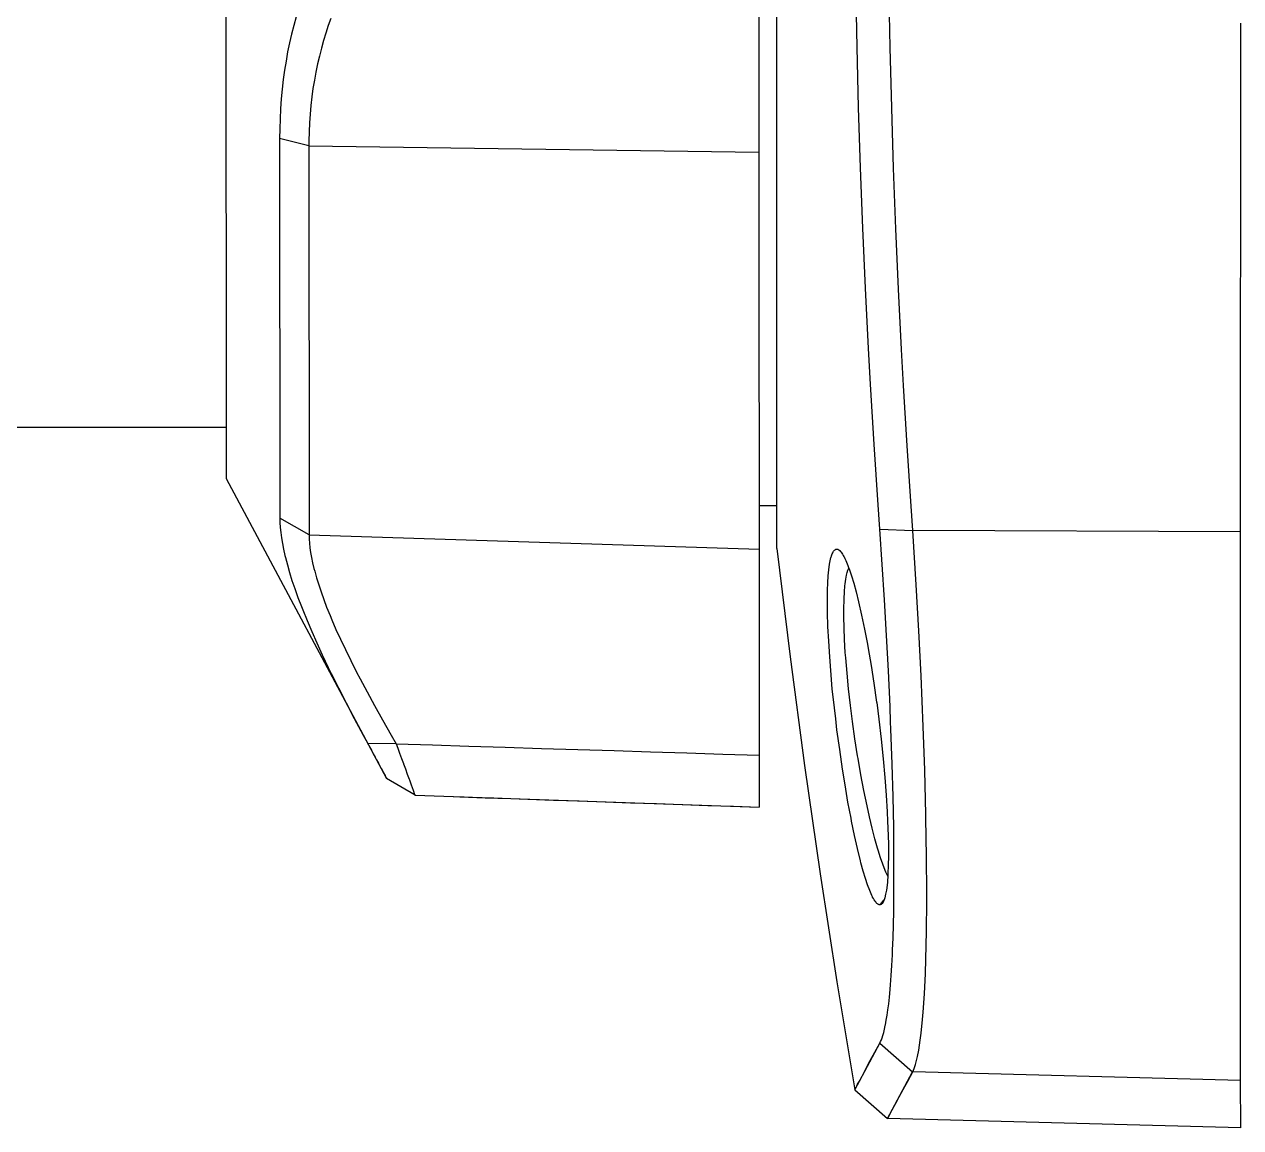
# Model space of a CAD drawing. Header units: millimetres. Extents: x -495897 to 1376592, y -28539 to 470976.
# Drawn here: x 206353 to 208655, y 217193 to 219281 of the extents above; entities that cross this region are included whole.
import ezdxf

# ---------------------------------------------------------------- set-up
doc = ezdxf.new("R2010")
doc.units = ezdxf.units.MM

msp = doc.modelspace()

# ---------------------------------------------------------------- linework, layer by layer
at = {"color": 0}
for p, q in [((206734.468, 219654.503), (206735.118, 218515.313)), ((207743.268, 219635.913), (207744.048, 217799.923)), ((207777.458, 218359.703), (207777.458, 219547.383)), ((207929.298, 219238.243), (207927.088, 219352.383)), ((207991.568, 219237.333), (207989.358, 219351.733)), ((206862.778, 219279.193), (206858.618, 219262.943)), ((206867.328, 219295.313), (206862.778, 219279.193)), ((206928.168, 219278.933), (206923.488, 219264.893)), ((206933.238, 219292.453), (206928.168, 219278.933)), ((208654.958, 218320.833), (208655.088, 219283.483)), ((206858.618, 219262.943), (206854.848, 219246.173)), ((206923.488, 219264.893), (206919.068, 219250.593)), ((206851.338, 219229.273), (206848.348, 219211.853)), ((206854.848, 219246.173), (206851.338, 219229.273)), ((206915.168, 219236.033), (206911.398, 219221.343)), ((206919.068, 219250.593), (206915.168, 219236.033)), ((207932.028, 219124.103), (207929.298, 219238.243)), ((207994.688, 219123.063), (207991.568, 219237.333)), ((206848.348, 219211.853), (206845.358, 219194.563)), ((206907.758, 219206.393), (206904.768, 219191.053)), ((206911.398, 219221.343), (206907.758, 219206.393)), ((206845.358, 219194.563), (206843.018, 219176.623)), ((206904.768, 219191.053), (206901.908, 219175.583)), ((206843.018, 219176.623), (206840.938, 219158.553)), ((206899.308, 219159.723), (206897.358, 219143.863)), ((206901.908, 219175.583), (206899.308, 219159.723)), ((206839.248, 219140.093), (206838.078, 219121.633)), ((206840.938, 219158.553), (206839.248, 219140.093)), ((206897.358, 219143.863), (206895.538, 219127.483)), ((206838.078, 219121.633), (206837.038, 219102.653)), ((206895.538, 219127.483), (206893.978, 219111.233)), ((207935.798, 219009.963), (207932.028, 219124.103)), ((207998.198, 219008.793), (207994.688, 219123.063)), ((206837.038, 219102.653), (206836.518, 219083.413)), ((206892.938, 219094.593), (206892.158, 219077.693)), ((206893.978, 219111.233), (206892.938, 219094.593)), ((206836.518, 219083.413), (206836.258, 219065.473)), ((206892.158, 219077.693), (206891.768, 219060.663)), ((206891.768, 219051.173), (206836.258, 219065.473)), ((206836.258, 219065.473), (206836.648, 218346.963)), ((206891.768, 219060.663), (206891.768, 219051.173)), ((206891.768, 219051.173), (207743.398, 219039.213)), ((206891.768, 219051.173), (206892.028, 218315.113)), ((207940.218, 218895.823), (207935.798, 219009.963)), ((208002.488, 218894.263), (207998.198, 219008.793)), ((207945.158, 218781.813), (207940.218, 218895.823)), ((208007.558, 218779.993), (208002.488, 218894.263)), ((207950.878, 218667.803), (207945.158, 218781.813)), ((208013.278, 218665.593), (208007.558, 218779.993)), ((207954.648, 218600.073), (207950.878, 218667.803)), ((208016.788, 218597.993), (208013.278, 218665.593)), ((207961.278, 218486.193), (207954.648, 218600.073)), ((208023.678, 218483.723), (208016.788, 218597.993)), ((206735.118, 218518.563), (206292.728, 218518.563)), ((206735.118, 218515.313), (206735.118, 218421.453)), ((207968.818, 218372.183), (207961.278, 218486.193)), ((208031.218, 218369.583), (208023.678, 218483.723)), ((206735.118, 218421.453), (207038.668, 217854.263)), ((207743.788, 218370.753), (207777.458, 218370.753)), ((207777.458, 218289.503), (207777.458, 218359.703)), ((207972.068, 218325.773), (207968.818, 218372.183)), ((208034.338, 218323.173), (208031.218, 218369.583)), ((206892.028, 218315.113), (206836.648, 218346.963)), ((206836.648, 218346.963), (206836.778, 218338.253)), ((206836.778, 218338.253), (206837.298, 218329.023)), ((206837.298, 218329.023), (206838.208, 218319.533)), ((206838.208, 218319.533), (206839.508, 218309.523)), ((206839.508, 218309.523), (206841.328, 218298.993)), ((206892.028, 218315.113), (207743.788, 218288.203)), ((206892.028, 218315.113), (206892.158, 218307.183)), ((207972.068, 218325.773), (208034.338, 218323.173)), ((207976.748, 218258.823), (207972.068, 218325.773)), ((208654.958, 218320.833), (208034.338, 218323.173)), ((208040.838, 218220.603), (208034.338, 218323.173)), ((208654.958, 217282.523), (208654.958, 218320.833)), ((206841.328, 218298.993), (206843.408, 218287.683)), ((206843.408, 218287.683), (206846.268, 218275.723)), ((206892.158, 218307.183), (206892.678, 218299.123)), ((206892.678, 218299.123), (206893.588, 218290.803)), ((206893.588, 218290.803), (206894.628, 218281.703)), ((207884.578, 218284.303), (207885.488, 218285.343)), ((207885.488, 218285.343), (207886.398, 218286.253)), ((207886.398, 218286.253), (207887.308, 218287.033)), ((207887.308, 218287.033), (207887.958, 218287.423)), ((207887.958, 218287.423), (207888.868, 218287.813)), ((207888.868, 218287.813), (207889.908, 218288.073)), ((207889.908, 218288.073), (207890.558, 218288.073)), ((207890.558, 218288.073), (207890.688, 218288.073)), ((207890.688, 218288.073), (207891.468, 218287.813)), ((207891.468, 218287.813), (207891.988, 218287.813)), ((207891.988, 218287.813), (207892.508, 218287.683)), ((207892.508, 218287.683), (207893.028, 218287.423)), ((207893.028, 218287.423), (207893.548, 218287.163)), ((207893.548, 218287.163), (207894.328, 218286.773)), ((207894.328, 218286.773), (207894.848, 218286.383)), ((207894.848, 218286.383), (207895.368, 218286.123)), ((207895.368, 218286.123), (207895.758, 218285.473)), ((207895.758, 218285.473), (207896.278, 218285.213)), ((207896.278, 218285.213), (207897.578, 218283.783)), ((206846.268, 218275.723), (206847.178, 218272.083)), ((206847.178, 218272.083), (206850.818, 218258.173)), ((206894.628, 218281.703), (206896.448, 218272.473)), ((206896.448, 218272.473), (206898.398, 218262.333)), ((206898.398, 218262.333), (206901.128, 218251.673)), ((207876.908, 218259.343), (207877.688, 218262.593)), ((207877.688, 218262.593), (207878.208, 218265.843)), ((207878.208, 218265.843), (207878.858, 218269.093)), ((207878.858, 218269.093), (207879.638, 218272.213)), ((207879.638, 218272.213), (207879.768, 218272.473)), ((207879.768, 218272.473), (207880.548, 218275.203)), ((207880.548, 218275.203), (207881.198, 218277.283)), ((207881.198, 218277.283), (207881.978, 218279.233)), ((207881.978, 218279.233), (207882.888, 218281.183)), ((207882.888, 218281.183), (207883.798, 218282.873)), ((207882.888, 218281.183), (207882.888, 218281.183)), ((207883.798, 218282.873), (207884.578, 218284.303)), ((207897.578, 218283.783), (207899.008, 218282.353)), ((207899.008, 218282.353), (207900.178, 218280.533)), ((207900.178, 218280.533), (207901.478, 218278.583)), ((207901.478, 218278.583), (207902.908, 218276.243)), ((207902.908, 218276.243), (207904.208, 218273.903)), ((207904.208, 218273.903), (207904.338, 218273.383)), ((207904.338, 218273.383), (207905.898, 218270.133)), ((207905.898, 218270.133), (207907.588, 218266.753)), ((207907.588, 218266.753), (207909.018, 218263.503)), ((207909.018, 218263.503), (207910.448, 218260.253)), ((206850.818, 218258.173), (206854.848, 218243.743)), ((206854.848, 218243.743), (206859.528, 218228.923)), ((206901.128, 218251.673), (206902.558, 218246.343)), ((206902.558, 218246.343), (206905.938, 218233.603)), ((207874.438, 218237.373), (207875.738, 218248.813)), ((207875.738, 218248.813), (207877.038, 218259.343)), ((207907.718, 218231.263), (207909.148, 218238.803)), ((207909.148, 218238.803), (207910.448, 218244.003)), ((207910.448, 218260.253), (207911.618, 218256.873)), ((207910.448, 218244.003), (207911.878, 218248.423)), ((207911.618, 218256.873), (207912.918, 218253.493)), ((207911.878, 218248.423), (207913.438, 218252.063)), ((207913.958, 218250.893), (207918.508, 218237.633)), ((207981.038, 218191.873), (207976.748, 218258.823)), ((206859.528, 218228.923), (206864.988, 218213.323)), ((206905.938, 218233.603), (206910.098, 218220.473)), ((206910.098, 218220.473), (206914.518, 218207.083)), ((207873.138, 218210.333), (207873.658, 218224.243)), ((207873.658, 218224.243), (207874.438, 218237.373)), ((207905.118, 218207.083), (207905.898, 218218.653)), ((207905.898, 218218.653), (207906.548, 218222.423)), ((207906.548, 218222.423), (207907.718, 218231.263)), ((207918.508, 218237.633), (207922.798, 218223.333)), ((207922.798, 218223.333), (207927.218, 218207.213)), ((208045.908, 218133.243), (208040.838, 218220.603)), ((206864.988, 218213.323), (206870.838, 218196.813)), ((206870.838, 218196.813), (206877.468, 218179.263)), ((206914.518, 218207.083), (206919.588, 218193.043)), ((206919.588, 218193.043), (206925.178, 218178.223)), ((207873.008, 218189.533), (207873.138, 218210.333)), ((207904.338, 218193.823), (207905.118, 218207.083)), ((207904.338, 218192.133), (207904.338, 218193.823)), ((207927.218, 218207.213), (207931.898, 218188.363)), ((206877.468, 218179.263), (206879.938, 218173.023)), ((206879.938, 218173.023), (206887.998, 218153.133)), ((206925.178, 218178.223), (206931.548, 218162.493)), ((207873.138, 218167.043), (207873.008, 218189.533)), ((207903.948, 218175.883), (207904.338, 218192.133)), ((207903.948, 218160.153), (207903.948, 218175.883)), ((207931.898, 218188.363), (207932.028, 218188.103)), ((207932.028, 218188.103), (207937.618, 218163.143)), ((207984.808, 218124.663), (207981.038, 218191.873)), ((206887.998, 218153.133), (206896.838, 218132.333)), ((206931.548, 218162.493), (206934.928, 218154.433)), ((206934.928, 218154.433), (206942.858, 218136.233)), ((207873.918, 218142.733), (207873.138, 218167.043)), ((207904.468, 218139.223), (207903.948, 218160.153)), ((207937.618, 218163.143), (207943.208, 218136.883)), ((206896.838, 218132.333), (206906.328, 218110.883)), ((206942.858, 218136.233), (206951.438, 218117.513)), ((207874.048, 218141.563), (207873.918, 218142.733)), ((207875.348, 218113.873), (207874.048, 218141.563)), ((207905.378, 218116.733), (207904.468, 218139.223)), ((207943.208, 218136.883), (207948.798, 218108.413)), ((207988.318, 218057.453), (207984.808, 218124.663)), ((208050.198, 218048.353), (208045.908, 218133.243)), ((206906.328, 218110.883), (206916.728, 218088.263)), ((206951.438, 218117.513), (206960.668, 218098.013)), ((207877.298, 218084.363), (207875.348, 218113.873)), ((207906.808, 218092.423), (207905.378, 218116.733)), ((207948.798, 218108.413), (207950.228, 218100.223)), ((206916.728, 218088.263), (206928.168, 218064.083)), ((206960.668, 218098.013), (206970.808, 218077.213)), ((207879.248, 218058.493), (207877.298, 218084.363)), ((207907.588, 218082.153), (207906.808, 218092.423)), ((207910.058, 218053.423), (207907.588, 218082.153)), ((207950.228, 218100.223), (207955.558, 218067.983)), ((206928.168, 218064.083), (206933.758, 218052.773)), ((206970.808, 218077.213), (206981.988, 218055.373)), ((206981.988, 218055.373), (206988.358, 218042.763)), ((207882.238, 218023.653), (207879.248, 218058.493)), ((207955.558, 218067.983), (207960.888, 218034.183)), ((207991.438, 217990.503), (207988.318, 218057.453)), ((206933.758, 218052.773), (206947.408, 218025.473)), ((206988.358, 218042.763), (207001.618, 218017.803)), ((207912.918, 218023.523), (207910.058, 218053.423)), ((207960.888, 218034.183), (207965.958, 217998.693)), ((208054.228, 217952.543), (208050.198, 218048.353)), ((206947.408, 218025.473), (206961.838, 217996.873)), ((207001.618, 218017.803), (207015.788, 217991.933)), ((207886.138, 217987.903), (207882.238, 218023.653)), ((207916.558, 217992.323), (207912.918, 218023.523)), ((206961.838, 217996.873), (206977.438, 217967.233)), ((207015.788, 217991.933), (207030.998, 217964.893)), ((207888.608, 217966.843), (207886.138, 217987.903)), ((207916.688, 217992.063), (207916.558, 217992.323)), ((207920.458, 217961.773), (207916.688, 217992.063)), ((207965.958, 217998.693), (207966.218, 217997.653)), ((207966.218, 217997.653), (207970.248, 217966.193)), ((207992.608, 217960.733), (207991.438, 217990.503)), ((206977.438, 217967.233), (206994.208, 217935.773)), ((207030.998, 217964.893), (207047.248, 217936.163)), ((207891.078, 217946.043), (207888.608, 217966.843)), ((207970.248, 217966.193), (207974.538, 217928.493)), ((207896.148, 217908.863), (207891.078, 217946.043)), ((207925.138, 217929.273), (207920.458, 217961.773)), ((207993.128, 217947.993), (207992.608, 217960.733)), ((207995.468, 217881.173), (207993.128, 217947.993)), ((208057.088, 217869.603), (208054.228, 217952.543)), ((206994.208, 217935.773), (207002.918, 217920.433)), ((207056.998, 217919.783), (207002.918, 217920.303)), ((207002.918, 217920.303), (207006.298, 217913.933)), ((207047.248, 217936.163), (207056.998, 217919.783)), ((207056.998, 217919.783), (207125.768, 217917.573)), ((207056.998, 217919.783), (207059.988, 217911.463)), ((207125.768, 217917.573), (207194.408, 217915.233)), ((207930.078, 217896.643), (207925.138, 217929.273)), ((207974.538, 217928.493), (207978.438, 217890.923)), ((207006.298, 217913.933), (207010.068, 217907.303)), ((207010.068, 217907.303), (207013.448, 217900.673)), ((207013.448, 217900.673), (207017.218, 217894.303)), ((207017.218, 217894.303), (207019.688, 217889.493)), ((207059.988, 217911.463), (207063.368, 217901.843)), ((207063.368, 217901.843), (207067.008, 217892.093)), ((207194.408, 217915.233), (207263.178, 217913.023)), ((207263.178, 217913.023), (207331.818, 217910.943)), ((207331.818, 217910.943), (207400.458, 217908.863)), ((207400.458, 217908.863), (207469.228, 217906.653)), ((207469.228, 217906.653), (207537.868, 217904.443)), ((207537.868, 217904.443), (207606.638, 217902.363)), ((207606.638, 217902.363), (207675.278, 217900.153)), ((207675.278, 217900.153), (207744.048, 217898.073)), ((207901.478, 217871.683), (207896.148, 217908.863)), ((207930.988, 217891.573), (207930.078, 217896.643)), ((207019.688, 217889.493), (207023.328, 217882.863)), ((207023.328, 217882.863), (207024.888, 217879.743)), ((207024.888, 217879.743), (207028.528, 217873.113)), ((207028.528, 217873.113), (207030.218, 217869.863)), ((207067.008, 217892.093), (207070.388, 217882.473)), ((207070.388, 217882.473), (207070.778, 217881.693)), ((207070.778, 217881.693), (207074.158, 217871.943)), ((207074.158, 217871.943), (207077.798, 217862.193)), ((207906.288, 217841.783), (207901.478, 217871.683)), ((207936.448, 217860.763), (207930.988, 217891.573)), ((207978.438, 217890.923), (207981.558, 217856.083)), ((207997.158, 217819.553), (207995.468, 217881.173)), ((207030.218, 217869.863), (207032.818, 217865.183)), ((207032.818, 217865.183), (207033.338, 217864.533)), ((207033.338, 217864.533), (207034.898, 217861.543)), ((207034.898, 217861.543), (207036.068, 217859.333)), ((207036.068, 217859.333), (207036.718, 217857.903)), ((207036.718, 217857.903), (207037.238, 217856.603)), ((207037.238, 217856.603), (207038.018, 217855.693)), ((207038.018, 217855.693), (207038.408, 217855.303)), ((207038.408, 217855.303), (207038.538, 217854.913)), ((207038.538, 217854.913), (207038.668, 217854.263)), ((207092.618, 217822.283), (207038.668, 217854.263)), ((207077.798, 217862.193), (207081.308, 217852.573)), ((207081.308, 217852.573), (207081.698, 217851.533)), ((207081.698, 217851.533), (207085.338, 217841.783)), ((207941.908, 217830.993), (207936.448, 217860.763)), ((207981.558, 217856.083), (207984.288, 217822.673)), ((208059.298, 217785.883), (208057.088, 217869.603)), ((207085.338, 217841.783), (207088.718, 217832.163)), ((207088.718, 217832.163), (207089.628, 217829.823)), ((207089.628, 217829.823), (207091.058, 217825.793)), ((207091.058, 217825.793), (207092.228, 217822.803)), ((207911.878, 217809.413), (207906.288, 217841.783)), ((207947.888, 217802.523), (207941.908, 217830.993)), ((207092.228, 217822.673), (207092.228, 217822.673)), ((207092.228, 217822.673), (207092.488, 217822.673)), ((207092.488, 217822.673), (207092.488, 217822.673)), ((207092.488, 217822.673), (207092.488, 217822.673)), ((207092.488, 217822.673), (207092.488, 217822.413)), ((207092.488, 217822.413), (207092.488, 217822.413)), ((207092.488, 217822.413), (207092.488, 217822.413)), ((207092.488, 217822.413), (207092.488, 217822.413)), ((207092.488, 217822.413), (207092.488, 217822.283)), ((207092.488, 217822.283), (207092.488, 217822.283)), ((207092.488, 217822.283), (207092.618, 217822.283)), ((207092.618, 217822.283), (207164.638, 217819.683)), ((207092.618, 217822.283), (207744.048, 217799.663)), ((207164.638, 217819.683), (207177.508, 217819.163)), ((207177.508, 217819.163), (207185.438, 217819.033)), ((207185.438, 217819.033), (207193.498, 217818.643)), ((207193.498, 217818.643), (207201.428, 217818.513)), ((207201.428, 217818.513), (207209.488, 217818.123)), ((207209.488, 217818.123), (207217.288, 217817.993)), ((207217.288, 217817.993), (207225.348, 217817.603)), ((207225.348, 217817.603), (207233.278, 217817.343)), ((207233.278, 217817.343), (207241.338, 217817.083)), ((207241.338, 217817.083), (207249.268, 217816.953)), ((207249.268, 217816.953), (207257.328, 217816.563)), ((207257.328, 217816.563), (207305.818, 217814.873)), ((207305.818, 217814.873), (207354.568, 217813.183)), ((207354.568, 217813.183), (207403.318, 217811.493)), ((207403.318, 217811.493), (207452.068, 217809.933)), ((207452.068, 217809.933), (207500.558, 217808.113)), ((207500.558, 217808.113), (207549.308, 217806.553)), ((207549.308, 217806.553), (207597.928, 217804.863)), ((207597.928, 217804.863), (207646.678, 217803.043)), ((207646.678, 217803.043), (207695.298, 217801.483)), ((207695.298, 217801.483), (207744.048, 217799.923)), ((207917.598, 217778.733), (207911.878, 217809.413)), ((207952.568, 217781.463), (207947.888, 217802.523)), ((207984.288, 217822.673), (207986.238, 217790.563)), ((207998.458, 217761.573), (207997.158, 217819.553)), ((207744.048, 217799.923), (207744.048, 217799.663)), ((207918.638, 217773.143), (207917.598, 217778.733)), ((207957.508, 217759.753), (207952.568, 217781.463)), ((207986.238, 217790.563), (207986.888, 217773.143)), ((208059.428, 217779.773), (208059.298, 217785.883)), ((208060.728, 217705.803), (208059.428, 217779.773)), ((207924.228, 217746.103), (207918.638, 217773.143)), ((207962.708, 217739.993), (207957.508, 217759.753)), ((207986.888, 217773.143), (207987.928, 217746.103)), ((207998.848, 217706.713), (207998.458, 217761.573)), ((207929.948, 217721.273), (207924.228, 217746.103)), ((207967.908, 217721.793), (207962.708, 217739.993)), ((207987.928, 217746.103), (207988.318, 217728.813)), ((207935.538, 217697.873), (207929.948, 217721.273)), ((207968.948, 217718.153), (207967.908, 217721.793)), ((207973.498, 217703.983), (207968.948, 217718.153)), ((207988.318, 217728.813), (207988.318, 217706.713)), ((207936.448, 217694.493), (207935.538, 217697.873)), ((207940.868, 217678.373), (207936.448, 217694.493)), ((207977.788, 217691.503), (207973.498, 217703.983)), ((207980.258, 217685.003), (207977.788, 217691.503)), ((207988.188, 217690.203), (207987.408, 217673.433)), ((207988.318, 217706.713), (207988.188, 217690.203)), ((207998.848, 217654.453), (207998.848, 217706.713)), ((208061.118, 217637.683), (208060.728, 217705.803)), ((207945.028, 217664.723), (207940.868, 217678.373)), ((207948.928, 217652.763), (207945.028, 217664.723)), ((207983.638, 217676.553), (207980.258, 217685.003)), ((207987.278, 217669.273), (207983.638, 217676.553)), ((207987.278, 217670.703), (207986.368, 217657.963)), ((207987.408, 217673.433), (207987.278, 217670.703)), ((207953.088, 217641.713), (207948.928, 217652.763)), ((207954.388, 217638.593), (207953.088, 217641.713)), ((207984.548, 217642.753), (207983.118, 217635.083)), ((207985.198, 217646.913), (207984.548, 217642.753)), ((207986.368, 217657.963), (207985.198, 217646.913)), ((207998.848, 217651.723), (207998.848, 217654.453)), ((207955.558, 217635.603), (207954.388, 217638.593)), ((207956.988, 217632.483), (207955.558, 217635.603)), ((207958.418, 217629.753), (207956.988, 217632.483)), ((207958.418, 217629.493), (207958.418, 217629.753)), ((207960.108, 217626.763), (207958.418, 217629.493)), ((207961.668, 217624.163), (207960.108, 217626.763)), ((207963.228, 217621.563), (207961.668, 217624.163)), ((207964.398, 217620.263), (207963.228, 217621.563)), ((207965.438, 217618.703), (207964.398, 217620.263)), ((207966.478, 217617.663), (207965.438, 217618.703)), ((207967.648, 217616.753), (207966.478, 217617.663)), ((207972.978, 217616.103), (207973.888, 217616.883)), ((207973.888, 217616.883), (207974.538, 217618.053)), ((207974.538, 217618.053), (207975.448, 217618.963)), ((207975.448, 217618.963), (207976.098, 217620.003)), ((207976.098, 217617.143), (207975.838, 217616.753)), ((207976.098, 217620.003), (207977.138, 217620.913)), ((207976.488, 217617.533), (207976.098, 217617.143)), ((207978.178, 217619.873), (207976.488, 217617.533)), ((207977.138, 217620.913), (207977.788, 217621.953)), ((207977.788, 217621.953), (207978.698, 217622.863)), ((207979.608, 217622.733), (207978.178, 217619.873)), ((207978.698, 217622.863), (207979.608, 217623.903)), ((207980.778, 217626.243), (207979.608, 217622.733)), ((207979.608, 217623.903), (207980.258, 217624.813)), ((207981.428, 217628.063), (207980.778, 217626.243)), ((207983.118, 217635.083), (207981.428, 217628.063)), ((207998.458, 217604.403), (207998.718, 217632.483)), ((208060.598, 217564.493), (208061.118, 217622.213)), ((208061.118, 217622.213), (208061.118, 217637.683)), ((207968.428, 217616.103), (207967.648, 217616.753)), ((207969.338, 217615.583), (207968.428, 217616.103)), ((207970.248, 217615.193), (207969.338, 217615.583)), ((207971.158, 217614.933), (207970.248, 217615.193)), ((207972.068, 217614.933), (207971.158, 217614.933)), ((207972.068, 217614.933), (207972.978, 217616.103)), ((207972.588, 217614.933), (207972.068, 217614.933)), ((207973.108, 217615.193), (207972.588, 217614.933)), ((207973.628, 217615.323), (207973.108, 217615.193)), ((207974.148, 217615.583), (207973.628, 217615.323)), ((207974.538, 217615.713), (207974.148, 217615.583)), ((207975.058, 217616.103), (207974.538, 217615.713)), ((207975.448, 217616.493), (207975.058, 217616.103)), ((207975.838, 217616.753), (207975.448, 217616.493)), ((207975.448, 217616.493), (207975.448, 217616.493)), ((207997.808, 217576.843), (207998.458, 217602.973)), ((207998.458, 217602.973), (207998.458, 217604.403)), ((207997.158, 217552.273), (207997.808, 217576.843)), ((207996.248, 217529.133), (207997.158, 217552.273)), ((208059.298, 217511.843), (208060.598, 217564.493)), ((207995.858, 217519.903), (207996.248, 217529.133)), ((207994.818, 217499.753), (207995.858, 217519.903)), ((208058.388, 217484.673), (208059.298, 217511.843)), ((207992.348, 217463.613), (207993.518, 217481.163)), ((207993.518, 217481.163), (207994.818, 217499.753)), ((208056.568, 217446.193), (208058.388, 217484.673)), ((207990.918, 217446.973), (207992.348, 217463.613)), ((207988.968, 217427.343), (207990.268, 217439.953)), ((207990.268, 217439.953), (207990.918, 217446.973)), ((208054.228, 217411.613), (208056.568, 217446.193)), ((207985.978, 217406.283), (207987.408, 217416.293)), ((207987.408, 217416.293), (207988.968, 217427.343)), ((208053.058, 217398.093), (208054.228, 217411.613)), ((207982.468, 217386.393), (207982.858, 217387.823)), ((207982.858, 217387.823), (207984.418, 217396.793)), ((207984.418, 217396.793), (207985.978, 217406.283)), ((208050.328, 217372.223), (208053.058, 217398.093)), ((207976.488, 217363.253), (207977.788, 217367.283)), ((207977.788, 217367.283), (207979.478, 217373.003)), ((207979.478, 217373.003), (207981.038, 217379.243)), ((207981.038, 217379.243), (207982.468, 217386.393)), ((208048.768, 217358.443), (208050.328, 217372.223)), ((207924.618, 217264.843), (207972.068, 217352.853)), ((207962.578, 217336.083), (207972.068, 217352.853)), ((207972.068, 217352.853), (207973.628, 217355.973)), ((207972.068, 217352.853), (208034.208, 217298.773)), ((207973.628, 217355.973), (207975.058, 217359.353)), ((207975.058, 217359.353), (207976.488, 217363.253)), ((208045.908, 217339.983), (208048.768, 217358.443)), ((207946.588, 217305.533), (207954.128, 217320.093)), ((207954.128, 217320.093), (207962.578, 217336.083)), ((208040.448, 217315.413), (208043.308, 217327.893)), ((208043.308, 217327.893), (208045.908, 217339.983)), ((207940.218, 217292.923), (207946.588, 217305.533)), ((207986.888, 217210.633), (208034.208, 217298.773)), ((208024.848, 217281.223), (208034.338, 217298.773)), ((208034.338, 217298.773), (208037.068, 217305.013)), ((208654.958, 217282.523), (208034.338, 217298.773)), ((208037.068, 217305.013), (208039.538, 217312.553)), ((208039.538, 217312.553), (208040.448, 217315.413)), ((207927.088, 217269.263), (207930.078, 217275.113)), ((207930.078, 217275.113), (207934.628, 217282.913)), ((207934.628, 217282.913), (207940.218, 217292.923)), ((208016.528, 217265.493), (208024.848, 217281.223)), ((208655.088, 217193.083), (208654.958, 217282.523)), ((207924.618, 217264.843), (207925.268, 217265.883)), ((207924.618, 217264.843), (207986.888, 217210.633)), ((207925.268, 217265.883), (207927.088, 217269.263)), ((208002.488, 217239.363), (208008.988, 217251.583)), ((208008.988, 217251.583), (208016.528, 217265.493)), ((207992.478, 217221.033), (208002.358, 217239.363)), ((207986.888, 217210.633), (207987.668, 217211.933)), ((208655.088, 217193.083), (207986.888, 217210.633)), ((207987.668, 217211.933), (207992.478, 217221.033))]:
    msp.add_line(p, q, dxfattribs=at)
for points in [[(207777.458, 218289.503), (207802.548, 218083.973), (207829.848, 217878.703), (207859.228, 217673.693), (207890.818, 217469.073), (207924.618, 217264.843)], [(207913.958, 218250.893), (207913.828, 218251.413), (207913.568, 218251.933), (207913.308, 218252.453), (207913.178, 218252.973), (207912.918, 218253.493)], [(207998.718, 217632.483), (207998.848, 217636.383), (207998.848, 217640.283), (207998.848, 217644.053), (207998.848, 217647.823), (207998.848, 217651.723)]]:
    msp.add_lwpolyline(points, dxfattribs=at)

doc.saveas('drawing.dxf')
